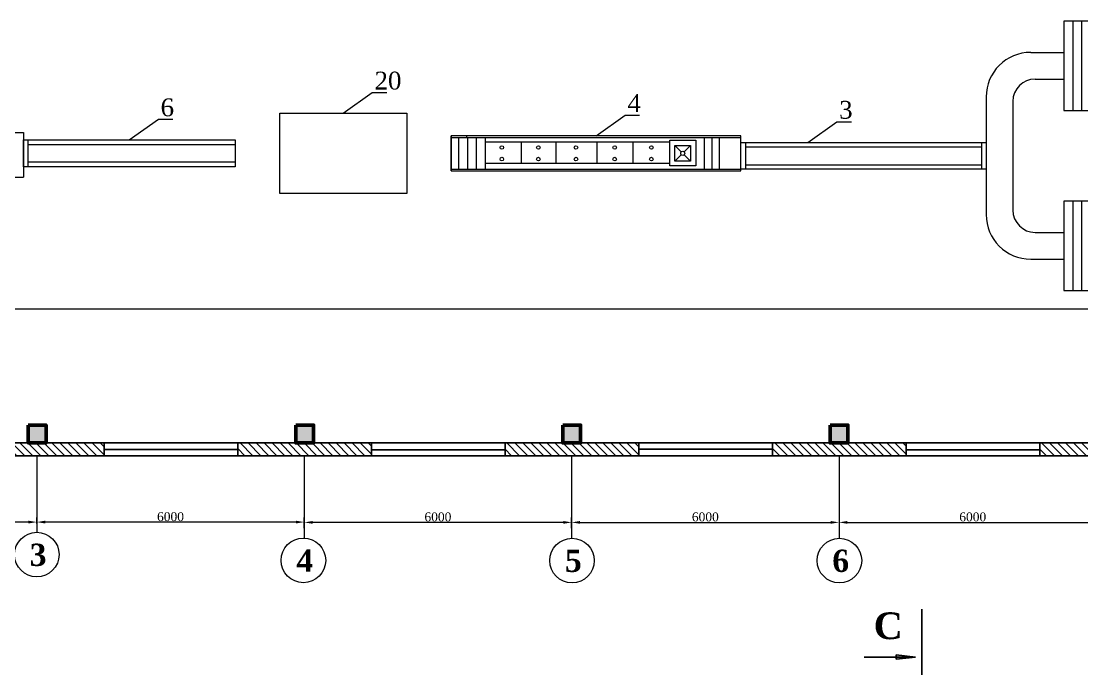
# Model space of a CAD drawing. Header units: inches. Extents: x -4475333 to 345677417, y -211198149 to 2125895.
# Drawn here: x -1887585 to -1863788, y 1333679 to 1348341 of the extents above; entities that cross this region are included whole.
import ezdxf

# ---------------------------------------------------------------- set-up
doc = ezdxf.new("R2010")
doc.units = ezdxf.units.IN
doc.header["$LTSCALE"] = 150
doc.header["$MEASUREMENT"] = 0
for name, color, linetype, lineweight in [('1. N thuong', 255, 'Continuous', 0), ('chuthichso', 8, 'Continuous', 0), ('cot', 2, 'Continuous', 50), ('KHUNG BVE', 7, 'Continuous', 0), ('NHA XUONG', 80, 'Continuous', 50)]:
    doc.layers.add(name, color=color, linetype=linetype, lineweight=lineweight)
for name, color, linetype in [('12132', 7, 'Continuous'), ('132132', 7, 'Continuous'), ('BUOC COT', 7, 'Continuous'), ('MATCAT', 132, 'Continuous')]:
    doc.layers.add(name, color=color, linetype=linetype)
doc.styles.add('1', font='times.ttf')
doc.styles.add('CHU DAM', font='arialbd.ttf', dxfattribs={"height": 200})
doc.styles.get("Standard").update_dxf_attribs({"font": 'times.ttf', "height": 100})
doc.dimstyles.new('75', dxfattribs={"dimtxt": 200, "dimasz": 188, "dimexe": 94, "dimexo": 47, "dimgap": 20, "dimtad": 1, "dimtoh": 1, "dimdec": 0, "dimtxsty": '1', "dimcen": 2.5, "dimclrt": 256, "dimadec": 0, "dimazin": 0, "dimtfac": 1, "dimtdec": 0, "dimtix": 1, "dimtmove": 0, "dimatfit": 2, "dimfxl": 1, "dimlwd": 9, "dimlwe": 9, "dimarcsym": 0})

# ---------------------------------------------------------------- blocks, each defined once
blk = doc.blocks.new('*D155')
at = {"layer": '132132', "color": 0, "lineweight": 9, "ltscale": 3, "transparency": 16777216}
for p, q in [((-1875235, 1337145), (-1875235, 1337192)), ((-1875047, 1337098), (-1869423, 1337098)), ((-1869235, 1337054), (-1869235, 1337004))]:
    blk.add_line(p, q, dxfattribs=at)
at = {"layer": '132132', "color": 0, "lineweight": 0, "ltscale": 3, "transparency": 16777216}
for points in [[(-1875047, 1337129), (-1875047, 1337067), (-1875235, 1337098)], [(-1869423, 1337129), (-1869423, 1337067), (-1869235, 1337098)]]:
    blk.add_solid(points, dxfattribs=at)
at = {"layer": 'Defpoints', "color": 0, "lineweight": 0, "ltscale": 3, "transparency": 16777216}
for p in [(-1875235, 1337098), (-1869235, 1337101), (-1869235, 1337098)]:
    blk.add_point(p, dxfattribs=at)
at = {"layer": '132132', "lineweight": 9, "ltscale": 3, "transparency": 16777216, "insert": (-1872235, 1337220), "char_height": 200, "attachment_point": 5, "style": '1'}
blk.add_mtext('6000', dxfattribs=at)
blk = doc.blocks.new('*D156')
at = {"layer": '132132', "color": 0, "lineweight": 9, "ltscale": 3, "transparency": 16777216}
for p, q in [((-1869235, 1337056), (-1869235, 1337004)), ((-1869047, 1337098), (-1863423, 1337098)), ((-1863235, 1337056), (-1863235, 1337004))]:
    blk.add_line(p, q, dxfattribs=at)
at = {"layer": '132132', "color": 0, "lineweight": 0, "ltscale": 3, "transparency": 16777216}
for points in [[(-1869047, 1337129), (-1869047, 1337067), (-1869235, 1337098)], [(-1863423, 1337129), (-1863423, 1337067), (-1863235, 1337098)]]:
    blk.add_solid(points, dxfattribs=at)
at = {"layer": 'Defpoints', "color": 0, "lineweight": 0, "ltscale": 3, "transparency": 16777216}
for p in [(-1869235, 1337103), (-1863235, 1337103), (-1863235, 1337098)]:
    blk.add_point(p, dxfattribs=at)
at = {"layer": '132132', "lineweight": 9, "ltscale": 3, "transparency": 16777216, "insert": (-1866235, 1337220), "char_height": 200, "attachment_point": 5, "style": '1'}
blk.add_mtext('6000', dxfattribs=at)
blk = doc.blocks.new('*D163')
at = {"layer": '132132', "color": 0, "lineweight": 9, "ltscale": 3, "transparency": 16777216}
for p, q in [((-1881235, 1337056), (-1881235, 1337004)), ((-1875423, 1337098), (-1881047, 1337098)), ((-1875235, 1337056), (-1875235, 1337004))]:
    blk.add_line(p, q, dxfattribs=at)
at = {"layer": '132132', "color": 0, "lineweight": 0, "ltscale": 3, "transparency": 16777216}
for points in [[(-1881047, 1337129), (-1881047, 1337067), (-1881235, 1337098)], [(-1875423, 1337129), (-1875423, 1337067), (-1875235, 1337098)]]:
    blk.add_solid(points, dxfattribs=at)
at = {"layer": 'Defpoints', "color": 0, "lineweight": 0, "ltscale": 3, "transparency": 16777216}
for p in [(-1881235, 1337103), (-1881235, 1337098), (-1875235, 1337103)]:
    blk.add_point(p, dxfattribs=at)
at = {"layer": '132132', "lineweight": 9, "ltscale": 3, "transparency": 16777216, "insert": (-1878235, 1337220), "char_height": 200, "attachment_point": 5, "style": '1'}
blk.add_mtext('6000', dxfattribs=at)
blk = doc.blocks.new('*D164')
at = {"layer": '132132', "color": 0, "lineweight": 9, "ltscale": 3, "transparency": 16777216}
for p, q in [((-1887235, 1337145), (-1887235, 1337199)), ((-1881235, 1337145), (-1881235, 1337199)), ((-1881423, 1337105), (-1887047, 1337105))]:
    blk.add_line(p, q, dxfattribs=at)
at = {"layer": '132132', "color": 0, "lineweight": 0, "ltscale": 3, "transparency": 16777216}
for points in [[(-1887047, 1337136), (-1887047, 1337073), (-1887235, 1337105)], [(-1881423, 1337136), (-1881423, 1337073), (-1881235, 1337105)]]:
    blk.add_solid(points, dxfattribs=at)
at = {"layer": 'Defpoints', "color": 0, "lineweight": 0, "ltscale": 3, "transparency": 16777216}
for p in [(-1887235, 1337105), (-1887235, 1337098), (-1881235, 1337098)]:
    blk.add_point(p, dxfattribs=at)
at = {"layer": '132132', "lineweight": 9, "ltscale": 3, "transparency": 16777216, "insert": (-1884235, 1337226), "char_height": 200, "attachment_point": 5, "style": '1'}
blk.add_mtext('6000', dxfattribs=at)
blk = doc.blocks.new('*D165')
at = {"layer": '132132', "color": 0, "lineweight": 9, "ltscale": 3, "transparency": 16777216}
for p, q in [((-1893235, 1337152), (-1893235, 1337199)), ((-1887235, 1337152), (-1887235, 1337199)), ((-1887423, 1337105), (-1893047, 1337105))]:
    blk.add_line(p, q, dxfattribs=at)
at = {"layer": '132132', "color": 0, "lineweight": 0, "ltscale": 3, "transparency": 16777216}
for points in [[(-1893047, 1337136), (-1893047, 1337073), (-1893235, 1337105)], [(-1887423, 1337136), (-1887423, 1337073), (-1887235, 1337105)]]:
    blk.add_solid(points, dxfattribs=at)
at = {"layer": 'Defpoints', "color": 0, "lineweight": 0, "ltscale": 3, "transparency": 16777216}
for p in [(-1893235, 1337105), (-1893235, 1337105), (-1887235, 1337105)]:
    blk.add_point(p, dxfattribs=at)
at = {"layer": '132132', "lineweight": 9, "ltscale": 3, "transparency": 16777216, "insert": (-1890235, 1337226), "char_height": 200, "attachment_point": 5, "style": '1'}
blk.add_mtext('6000', dxfattribs=at)
blk = doc.blocks.new('khung 4x2')
at = {"layer": 'KHUNG BVE', "lineweight": 0}
for p, q in [((-1963423, 853673), (-1963423, 851673)), ((-1963223, 851673), (-1963223, 853673)), ((-1963023, 851673), (-1963023, 853673)), ((-1962823, 851673), (-1962823, 853673)), ((-1962623, 851673), (-1962623, 853673)), ((-1962423, 851673), (-1962423, 853673)), ((-1962223, 851673), (-1962223, 853673)), ((-1962023, 851673), (-1962023, 853673)), ((-1961823, 851673), (-1961823, 853673)), ((-1961623, 851673), (-1961623, 853673)), ((-1961423, 851673), (-1961423, 853673)), ((-1961223, 851673), (-1961223, 853673)), ((-1961023, 851673), (-1961023, 853673)), ((-1960823, 851673), (-1960823, 853673)), ((-1960623, 851673), (-1960623, 853673)), ((-1960423, 851673), (-1960423, 853673)), ((-1960223, 851673), (-1960223, 853673)), ((-1960023, 851673), (-1960023, 853673))]:
    blk.add_line(p, q, dxfattribs=at)
blk.add_lwpolyline([(-1963623, 851673), (-1959623, 851673), (-1959623, 853673), (-1963623, 853673)], close=True, dxfattribs=at)

msp = doc.modelspace()

# ---------------------------------------------------------------- hatches: boundary and pattern name
at = {"layer": '12132', "lineweight": 5}
for points in [[(-1887026.1, 1338882.5), (-1887026.1, 1339282.5), (-1887426.1, 1339282.5), (-1887426.1, 1338882.5)], [(-1881026.1, 1338882.4), (-1881026.1, 1339282.4), (-1881426.1, 1339282.4), (-1881426.1, 1338882.4)], [(-1875034.9, 1338882.5), (-1875034.9, 1339282.5), (-1875434.9, 1339282.5), (-1875434.9, 1338882.5)], [(-1869034.9, 1338882.5), (-1869034.9, 1339282.5), (-1869434.9, 1339282.5), (-1869434.9, 1338882.5)]]:
    msp.add_hatch(color=7, dxfattribs=at).paths.add_polyline_path(points)
h = msp.add_hatch(dxfattribs=at)
h.set_pattern_fill('ANSI31', color=3, scale=40, angle=-90, style=0)
h.set_pattern_definition([(315, (-1947185.52, 4566329.87), (89.802561, 89.802561), [])])
h.paths.add_polyline_path([(-1887123.2, 1338592.8), (-1885726.1, 1338592.8), (-1885726.1, 1338882.5), (-1886623.2, 1338882.3), (-1888726.1, 1338882.3), (-1888726.1, 1338592.8)])
h = msp.add_hatch(dxfattribs=at)
h.set_pattern_fill('ANSI31', color=3, scale=40, angle=-90, style=0)
h.set_pattern_definition([(315, (-1941350.7, 4566329.87), (89.802561, 89.802561), [])])
h.paths.add_polyline_path([(-1881288.4, 1338592.8), (-1879726.1, 1338592.8), (-1879726.1, 1338882.3), (-1880788.4, 1338882.3), (-1882726.1, 1338880.8), (-1882726.1, 1338591.1)])
h = msp.add_hatch(dxfattribs=at)
h.set_pattern_fill('ANSI31', color=3, scale=40, angle=-90, style=0)
h.set_pattern_definition([(315, (-1935185.49, 4566329.87), (89.802561, 89.802561), [])])
h.paths.add_polyline_path([(-1875123.2, 1338592.8), (-1873726, 1338592.8), (-1873726, 1338882.5), (-1874623.2, 1338882.3), (-1876726.1, 1338882.3), (-1876726.1, 1338592.8)])
h = msp.add_hatch(dxfattribs=at)
h.set_pattern_fill('ANSI31', color=3, scale=40, angle=-90, style=0)
h.set_pattern_definition([(315, (-1929350.7, 4566329.87), (89.802561, 89.802561), [])])
h.paths.add_polyline_path([(-1869288.4, 1338592.8), (-1867726.1, 1338592.8), (-1867726.1, 1338882.3), (-1868788.4, 1338882.3), (-1870726.1, 1338882.5), (-1870726.1, 1338592.8)])
h = msp.add_hatch(dxfattribs=at)
h.set_pattern_fill('ANSI31', color=3, scale=40, angle=-90, style=0)
h.set_pattern_definition([(315, (-1923185.49, 4566329.87), (89.802561, 89.802561), [])])
h.paths.add_polyline_path([(-1863123.2, 1338592.8), (-1861726, 1338592.8), (-1861726, 1338882.5), (-1862623.2, 1338882.3), (-1864726.1, 1338882.3), (-1864726.1, 1338592.8)])
at = {"layer": '12132', "lineweight": 5, "ltscale": 10}
msp.add_hatch(color=3, dxfattribs=at).paths.add_polyline_path([(-1867517.7, 1334076), (-1867952.2, 1334124.7), (-1867952.2, 1334076), (-1867952.2, 1334027.3)])

# ---------------------------------------------------------------- linework, layer by layer
at = {"color": 3}
for p, q in [((-1887426.1, 1338882.5), (-1894730.5, 1338882.5)), ((-1885726.1, 1338882.5), (-1887226.1, 1338882.5)), ((-1887226.1, 1338882.5), (-1887026.1, 1338882.5)), ((-1885726.1, 1338882.5), (-1887026.1, 1338882.5)), ((-1886126.1, 1338882.5), (-1881126.1, 1338882.5)), ((-1885926.1, 1338882.5), (-1881326.1, 1338882.5)), ((-1885726.1, 1338882.5), (-1885726.1, 1338592.8)), ((-1885726.1, 1338882.5), (-1885726.1, 1338592.8)), ((-1882726.1, 1338882.5), (-1885726.1, 1338882.5)), ((-1882726.1, 1338882.5), (-1882726.1, 1338592.8)), ((-1881226.1, 1338882.5), (-1882726.1, 1338882.5)), ((-1882726.1, 1338592.8), (-1882726.1, 1338882.5)), ((-1882726.1, 1338882.5), (-1873726.1, 1338882.5)), ((-1881326.1, 1338882.5), (-1876326.1, 1338882.5)), ((-1881226.1, 1338882.5), (-1879560.9, 1338882.5)), ((-1881126.1, 1338882.5), (-1876526.1, 1338882.5)), ((-1881026.1, 1338882.5), (-1880826.1, 1338882.5)), ((-1876726.1, 1338882.5), (-1879726.1, 1338882.5)), ((-1879726.1, 1338882.3), (-1879726.1, 1338592.8)), ((-1876726.1, 1338592.8), (-1876726.1, 1338882.3)), ((-1873726.1, 1338882.5), (-1873726.1, 1338592.8)), ((-1873726.1, 1338882.5), (-1870726.1, 1338882.5)), ((-1864560.9, 1338882.5), (-1870726.1, 1338882.5)), ((-1870726.1, 1338882.5), (-1870726.1, 1338592.8)), ((-1867726.1, 1338882.3), (-1867726.1, 1338592.8)), ((-1864726.1, 1338592.8), (-1864726.1, 1338882.3)), ((-1861614.7, 1338882.5), (-1864560.9, 1338882.5)), ((-1899533.6, 1338592.8), (-1885726.1, 1338592.8)), ((-1885726.1, 1338592.8), (-1898725.7, 1338592.8)), ((-1888560.9, 1338592.8), (-1885726.1, 1338592.8)), ((-1887226.1, 1338592.8), (-1885726.1, 1338592.8)), ((-1887026.1, 1338592.8), (-1881226.1, 1338592.8)), ((-1886226.1, 1338592.8), (-1885226.1, 1338592.8)), ((-1885726.1, 1338736), (-1882726.1, 1338736)), ((-1882726.1, 1338592.8), (-1885726.1, 1338592.8)), ((-1884862.2, 1338592.8), (-1884862.2, 1338592.8)), ((-1883226.1, 1338592.8), (-1882226.1, 1338592.8)), ((-1873726.1, 1338592.8), (-1882726.1, 1338592.8)), ((-1881226.1, 1338592.8), (-1882476.1, 1338592.8)), ((-1876726.1, 1338722.9), (-1879726.1, 1338722.9)), ((-1879726.1, 1338592.8), (-1876726.1, 1338592.8)), ((-1873726.1, 1338737.6), (-1870726.1, 1338737.6)), ((-1870726.1, 1338592.8), (-1873726.1, 1338592.8)), ((-1870614.7, 1338592.8), (-1873174.6, 1338592.8)), ((-1870614.7, 1338592.8), (-1867560.9, 1338592.8)), ((-1864726.1, 1338722.9), (-1867726.1, 1338722.9))]:
    msp.add_line(p, q, dxfattribs=at)
msp.add_lwpolyline([(-1867560.9, 1338592.8), (-1858614.7, 1338592.8)], dxfattribs=at)
at = {"layer": '1. N thuong', "lineweight": 0}
for p, q in [((-1864935, 1347642.5), (-1864188.6, 1347642.5)), ((-1864835, 1347042.5), (-1864188.6, 1347042.5)), ((-1865935, 1346642.5), (-1865935, 1344002.5)), ((-1865335, 1346542.5), (-1865335, 1344102.5)), ((-1881785, 1346277.5), (-1878935, 1346277.5)), ((-1881785, 1344477.5), (-1881785, 1346277.5)), ((-1878935, 1346277.5), (-1878935, 1344477.5)), ((-1888534.9, 1345843), (-1887534.9, 1345843)), ((-1887534.9, 1345843), (-1887534.9, 1344843)), ((-1871435, 1345772.5), (-1877935, 1345772.5)), ((-1877935, 1345772.5), (-1877935, 1345377.5)), ((-1877935, 1345772.5), (-1877935, 1344982.5)), ((-1877935, 1344982.5), (-1877935, 1345772.5)), ((-1877935, 1345732.5), (-1871435, 1345732.5)), ((-1877774.5, 1345732.5), (-1877774.5, 1345022.5)), ((-1877774.5, 1345732.5), (-1877774.5, 1345022.5)), ((-1877595.4, 1345772.5), (-1877595.4, 1345732.5)), ((-1877574.5, 1345732.5), (-1877574.5, 1345022.5)), ((-1877574.5, 1345732.5), (-1877574.5, 1345022.5)), ((-1877374.5, 1345732.5), (-1877374.5, 1345022.5)), ((-1877374.5, 1345732.5), (-1877374.5, 1345022.5)), ((-1877174.5, 1345732.5), (-1877174.5, 1345022.5)), ((-1877174.5, 1345732.5), (-1877174.5, 1345022.5)), ((-1872258.5, 1345732.5), (-1872258.5, 1345022.5)), ((-1872090, 1345732.5), (-1872090, 1345022.5)), ((-1871927, 1345732.5), (-1871927, 1345022.5)), ((-1871435, 1344982.5), (-1871435, 1345772.5)), ((-1887535, 1345077.5), (-1887535, 1345677.5)), ((-1887535, 1345677.5), (-1882785, 1345677.5)), ((-1887534.9, 1345677.5), (-1882785, 1345677.5)), ((-1887435, 1345677.5), (-1887435, 1345077.5)), ((-1887435, 1345577.5), (-1882785, 1345577.5)), ((-1882785, 1345677.5), (-1882785, 1345077.5)), ((-1877774.5, 1345677.5), (-1877774.5, 1345077.5)), ((-1873031.6, 1345624), (-1877174.5, 1345624)), ((-1876368, 1345624), (-1876368, 1345148.1)), ((-1875590, 1345624), (-1875590, 1345148.1)), ((-1874667, 1345624), (-1874667, 1345148.1)), ((-1873865, 1345624), (-1873865, 1345148.1)), ((-1872918.8, 1345553.2), (-1872774.8, 1345410)), ((-1872709.8, 1345410), (-1872565.8, 1345553.2)), ((-1871435, 1345622.5), (-1865935, 1345622.5)), ((-1871335, 1345622.5), (-1871335, 1345022.5)), ((-1871335, 1345522.6), (-1866035, 1345522.6)), ((-1866035, 1345622.5), (-1866035, 1345022.5)), ((-1872918.8, 1345202.3), (-1872774.8, 1345345.5)), ((-1872709.8, 1345345.5), (-1872565.8, 1345202.3)), ((-1882785, 1345077.5), (-1887534.9, 1345077.5)), ((-1882785, 1345177.5), (-1887435, 1345177.5)), ((-1877935, 1345022.5), (-1871435, 1345022.5)), ((-1877935, 1344982.5), (-1871435, 1344982.5)), ((-1873031.6, 1345148.1), (-1877174.5, 1345148.1)), ((-1865935, 1345022.5), (-1871435, 1345022.5)), ((-1871335, 1345122.4), (-1866035, 1345122.4)), ((-1888534.9, 1344843), (-1887534.9, 1344843)), ((-1878935, 1344477.5), (-1881785, 1344477.5)), ((-1864835, 1343602.5), (-1864188.6, 1343602.5)), ((-1864935, 1343002.5), (-1864188.6, 1343002.5))]:
    msp.add_line(p, q, dxfattribs=at)
for points in [[(-1873031.6, 1345674), (-1872448.8, 1345674), (-1872448.8, 1345098.1), (-1873031.6, 1345098.1)], [(-1872918.8, 1345553.2), (-1872565.8, 1345553.2), (-1872565.8, 1345202.3), (-1872918.8, 1345202.3)]]:
    msp.add_lwpolyline(points, close=True, dxfattribs=at)
for centre, radius in [((-1876800, 1345507.5), 40), ((-1875981.5, 1345507.5), 40), ((-1875137, 1345507.5), 40), ((-1874268.5, 1345507.5), 40), ((-1873446.5, 1345507.5), 40), ((-1876800, 1345247.5), 40), ((-1875981.5, 1345247.5), 40), ((-1875137, 1345247.5), 40), ((-1874268.5, 1345247.5), 40), ((-1873446.5, 1345247.5), 40), ((-1872742.3, 1345377.8), 45.8)]:
    msp.add_circle(centre, radius, dxfattribs=at)
for centre, radius, start, end in [((-1864935, 1346642.5), 1000, 90, 180), ((-1864835, 1346542.5), 500, 90, 180), ((-1864835, 1344102.5), 500, 180, 270), ((-1864935, 1344002.5), 1000, 180, 270)]:
    msp.add_arc(centre, radius, start, end, dxfattribs=at)
at = {"layer": 'BUOC COT', "color": 7, "lineweight": 20, "ltscale": 10}
for p, q in [((-1887234.9, 1338592.8), (-1887234.9, 1336871.9)), ((-1881234.9, 1338592.8), (-1881234.9, 1336744.8)), ((-1875234.9, 1338589.6), (-1875234.9, 1336738.5)), ((-1869234.9, 1338589.7), (-1869234.9, 1336738.6))]:
    msp.add_line(p, q, dxfattribs=at)
at = {"layer": 'BUOC COT', "lineweight": 13, "ltscale": 10}
for centre in [(-1887234.9, 1336376.5), (-1881253.1, 1336244.8), (-1875226.2, 1336241.7), (-1869226.2, 1336241.7)]:
    msp.add_circle(centre, 500, dxfattribs=at)
at = {"layer": 'chuthichso', "lineweight": 0}
for p, q in [((-1880360, 1346277.5), (-1879707.1, 1346741.5)), ((-1879707.1, 1346741.5), (-1879384.2, 1346741.5)), ((-1874685, 1345772.5), (-1874032.1, 1346236.5)), ((-1874032.1, 1346236.5), (-1873709.2, 1346236.5)), ((-1885160, 1345677.5), (-1884507.1, 1346141.5)), ((-1884507.1, 1346141.5), (-1884184.2, 1346141.5)), ((-1869935, 1345622.5), (-1869282, 1346086.5)), ((-1869282, 1346086.5), (-1868959.2, 1346086.5))]:
    msp.add_line(p, q, dxfattribs=at)
at = {"layer": 'cot', "color": 7}
for points in [[(-1887426.1, 1339282.5), (-1887026.1, 1339282.5), (-1887026.1, 1338882.5), (-1887426.1, 1338882.5)], [(-1881426.1, 1339282.4), (-1881026.1, 1339282.4), (-1881026.1, 1338882.4), (-1881426.1, 1338882.4)], [(-1875434.9, 1339282.5), (-1875034.9, 1339282.5), (-1875034.9, 1338882.5), (-1875434.9, 1338882.5)], [(-1869434.9, 1339282.5), (-1869034.9, 1339282.5), (-1869034.9, 1338882.5), (-1869434.9, 1338882.5)]]:
    msp.add_lwpolyline(points, close=True, dxfattribs=at)
at = {"layer": 'KHUNG BVE', "lineweight": 0}
msp.add_line((-1860463.6, 1341882.5), (-1897734.9, 1341882.5), dxfattribs=at)
at = {"layer": 'MATCAT', "color": 3, "lineweight": 9, "ltscale": 3}
for p, q in [((-1887234.9, 1337071.3), (-1887234.9, 1337206.7)), ((-1881234.9, 1336970.8), (-1881234.9, 1337209.8)), ((-1875234.9, 1336967.7), (-1875234.9, 1337206.7)), ((-1881225.5, 1337099.4), (-1881234.9, 1337097.9))]:
    msp.add_line(p, q, dxfattribs=at)
at = {"layer": 'NHA XUONG', "color": 3, "lineweight": 25, "ltscale": 10}
for p, q in [((-1867379.7, 1335154.6), (-1867379.7, 1333679.3)), ((-1868675, 1334076), (-1867517.7, 1334076)), ((-1867517.7, 1334076), (-1867952.2, 1334124.7)), ((-1867952.2, 1334124.7), (-1867952.2, 1334076)), ((-1867517.7, 1334076), (-1867952.2, 1334027.3)), ((-1867952.2, 1334027.3), (-1867952.2, 1334076))]:
    msp.add_line(p, q, dxfattribs=at)

# ---------------------------------------------------------------- block references
at = {"layer": '1. N thuong', "lineweight": 0}
for p in [(99434.9, 494667.5), (99434.9, 490627.5)]:
    msp.add_blockref('khung 4x2', p, dxfattribs=at)

# ---------------------------------------------------------------- texts
at = {"layer": '1. N thuong', "lineweight": 0, "char_height": 400, "width": 236.121, "attachment_point": 1}
for s, insert in [('20', (-1879657.6, 1347208.9)), ('4', (-1873982.6, 1346703.9)), ('6', (-1884457.6, 1346608.9)), ('3', (-1869232.5, 1346553.9))]:
    msp.add_mtext(s, dxfattribs=dict(at, insert=insert))
at = {"layer": 'NHA XUONG', "color": 50, "lineweight": 18, "ltscale": 10, "char_height": 500, "width": 762.076, "attachment_point": 1, "style": 'CHU DAM'}
for s, insert in [('{\\fTimes New Roman|b1|i0|c0|p18;3}', (-1887394.7, 1336621.3)), ('{\\fTimes New Roman|b1|i0|c0|p18;4}', (-1881412.9, 1336489.6)), ('{\\fTimes New Roman|b1|i0|c0|p18;5}', (-1875386, 1336486.5)), ('{\\fTimes New Roman|b1|i0|c0|p18;6}', (-1869386, 1336486.5))]:
    msp.add_mtext(s, dxfattribs=dict(at, insert=insert))
at = {"layer": 'NHA XUONG', "color": 3, "lineweight": 18, "ltscale": 10, "insert": (-1868460, 1335079.3), "char_height": 600, "width": 872.228, "attachment_point": 1, "style": 'CHU DAM'}
msp.add_mtext('{\\fTimes New Roman|b1|i0|c0|p18;C}', dxfattribs=at)

# ---------------------------------------------------------------- dimensions: what is measured, and where the dimension line sits
at = {"layer": '132132', "color": 0, "lineweight": 9, "ltscale": 3}
for base, p1, p2, picture, middle in [((-1893234.9, 1337104.7), (-1887234.9, 1337104.7), (-1893234.9, 1337104.7), '*D165', (-1890234.9, 1337226.4)), ((-1887234.9, 1337104.7), (-1881234.9, 1337097.9), (-1887234.9, 1337097.9), '*D164', (-1884234.9, 1337226.4)), ((-1881234.9, 1337097.9), (-1875234.9, 1337102.5), (-1881234.9, 1337102.5), '*D163', (-1878234.9, 1337219.6)), ((-1869234.9, 1337097.9), (-1875234.9, 1337097.9), (-1869234.9, 1337101), '*D155', (-1872234.9, 1337219.6)), ((-1863234.9, 1337097.9), (-1869234.9, 1337102.5), (-1863234.9, 1337102.5), '*D156', (-1866234.9, 1337219.6))]:
    dim = msp.add_linear_dim(base=base, p1=p1, p2=p2, dimstyle='75', dxfattribs=at)
    dim.commit()
    dim.dimension.update_dxf_attribs({"geometry": picture, "text_midpoint": middle})

doc.saveas('drawing.dxf')
